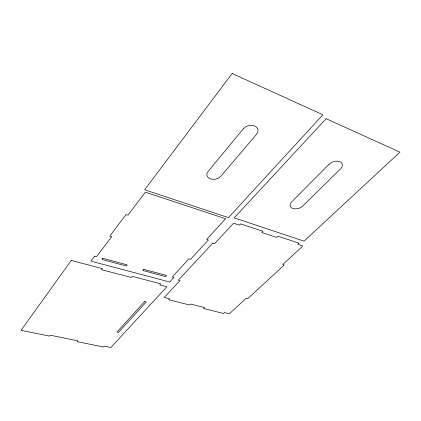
<?xml version="1.0" encoding="UTF-8"?>
<svg xmlns="http://www.w3.org/2000/svg" width="421" height="421" viewBox="0 0 421 421"><rect width="100%" height="100%" fill="white"/><g stroke="black" fill="none" stroke-linecap="round" stroke-linejoin="round"><path stroke-width="0.63" d="M71.265 260.452L21.05 330.338L49.646 336.111L50.325 335.242L77.822 340.815L77.111 341.657L103.482 346.983L104.224 346.162L110.87 347.509L166.89 286.727L159.748 284.87L160.685 283.838L132.231 276.397L131.326 277.465L101.587 269.719L102.456 268.609L71.265 260.452M94.693 256.131L90.925 261.141L169.731 282.012L173.905 277.471L172.236 277.023L188.892 258.82L190.592 259.31L208.374 239.965L206.643 239.428L225.598 218.725L145.329 192.192L127.947 215.173L125.979 214.568L109.807 236.055L111.733 236.607L96.577 256.642L94.693 256.131M232.166 73.491L144.64 189.776L228.466 217.625L322.896 114.791L232.166 73.491M102.819 258.32L101.929 259.473L126.284 266.009L127.2 264.888L102.819 258.32M243.259 128.884L208.016 171.558A7.725 5.394 -10.8 0 0 210.305 178.836A7.725 5.394 -10.8 0 0 220.867 176.246L256.51 134.346A8.267 6.052 -15.7 0 0 254.621 125.958A8.267 6.052 -15.7 0 0 243.259 128.884M143.74 269.345L142.803 270.44L165.679 276.581L166.637 275.513L143.74 269.345M144.592 301.536L116.901 332.111L118.48 332.448L146.229 301.936L144.592 301.536M326.143 118.717L234.187 217.852L304.03 241.154L399.95 152.149L326.143 118.717M212.879 243.064L178.362 280.144L180.009 280.586L164.258 297.442L169.626 298.789L168.705 299.763L189.703 305.02L190.645 304.073L204.622 307.588L203.664 308.514L223.514 313.487L224.482 312.577L229.35 313.803L246.138 298.321L247.611 298.715L284.307 264.977L282.796 264.514L302.862 246.011L297.721 244.322L298.957 243.164L277.892 236.202L276.665 237.397L261.804 232.508L263.014 231.287L240.549 223.867L239.36 225.124L233.613 223.23L214.589 243.591L212.879 243.064M329.075 164.258L291.548 202.033A7.289 4.615 -15.8 0 0 292.706 208.453A7.289 4.615 -15.8 0 0 302.688 206.095L340.463 168.953A7.825 5.094 -19.8 0 0 339.779 161.622A7.825 5.094 -19.8 0 0 329.075 164.258"/></g></svg>
